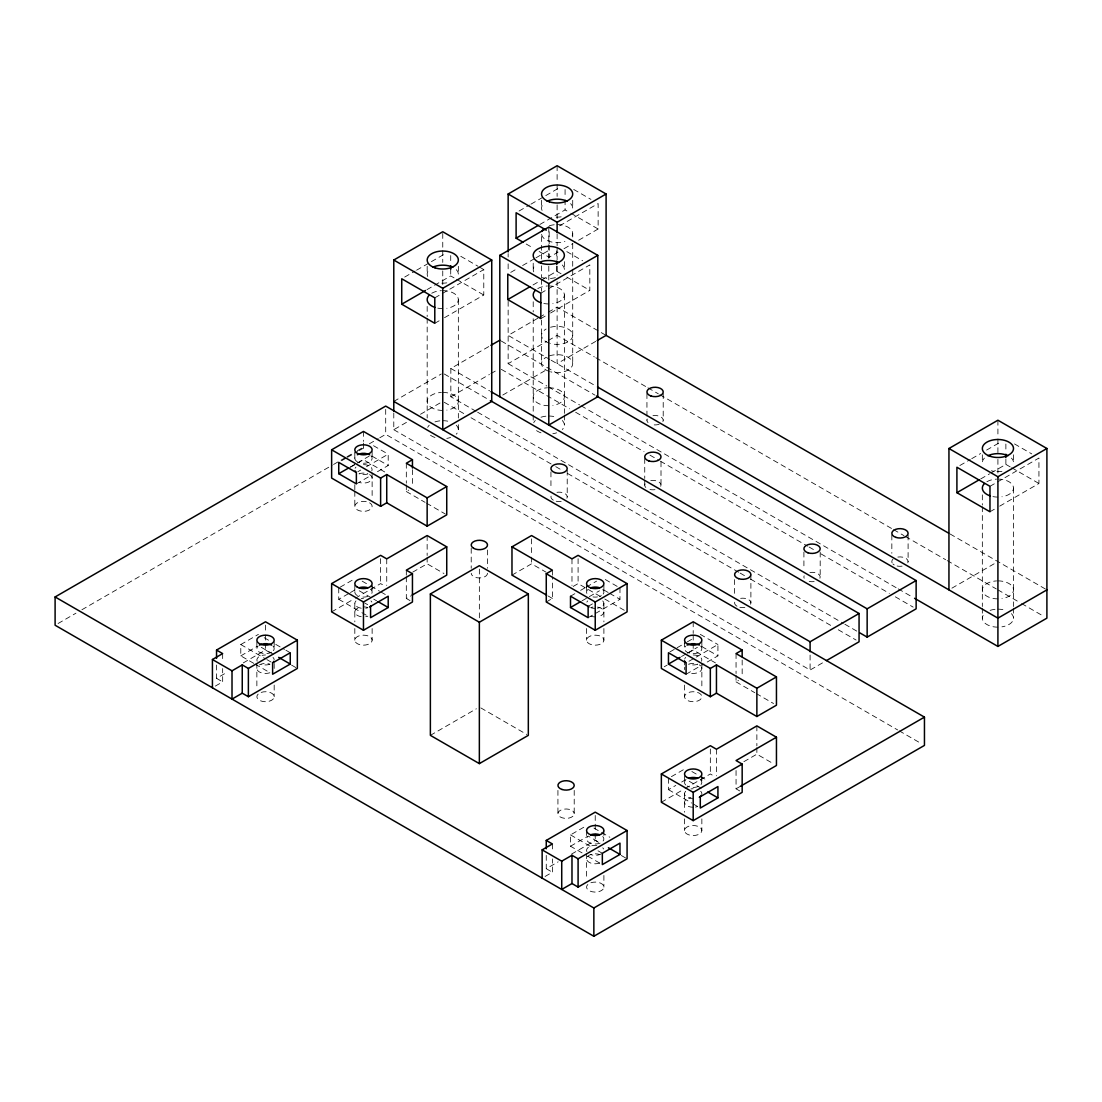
<?xml version="1.0" encoding="UTF-8"?>
<svg xmlns="http://www.w3.org/2000/svg" width="1102" height="1102" viewBox="0 0 1102 1102"><rect width="100%" height="100%" fill="white"/><g stroke="black" fill="none" stroke-linecap="round" stroke-linejoin="round"><path stroke-width="0.75" stroke-dasharray="5 3.75" d="M404.709 277.043L415.096 271.051M416.584 270.197L429.945 262.483M431.419 261.629L446.269 253.061M519.07 211.019L529.456 205.027M530.944 204.159L544.305 196.459M545.793 195.591L560.629 187.023M426.97 289.647L450.718 275.941L455.03 278.42M539.856 224.477L565.078 209.903L569.39 212.397M434.794 297.843L440.731 294.427M442.219 293.559L483.778 269.577L483.778 295.019L442.219 319.015M559.554 225.827L598.138 203.539L598.138 228.996L574.39 242.702M510.749 272.387L516.686 268.957M522.623 265.527L534.498 258.667M535.971 257.813L550.821 249.245M434.794 323.299L440.731 319.869M539.098 251.463L549.168 257.276L558.067 252.124M564.004 248.708L572.916 243.556M533.01 284.977L540.435 280.693M541.909 279.839L556.758 271.271L561.07 273.764M540.834 293.187L546.771 289.757M548.259 288.903L589.818 264.907L589.818 290.349L548.259 314.345M393.786 401.417L441.268 373.991M476.119 411.349L450.842 396.748L450.842 368.467L489.426 346.193M537.831 318.244L508.146 335.394L549.829 359.459M539.319 317.39L546.73 313.106M548.217 312.252L557.116 307.114L606.1 335.394M540.834 318.63L546.771 315.2M58.075 623.512L75.955 613.194M81.906 609.75L332.088 465.306M333.575 464.452L339.54 461.008M341.028 460.154L345.491 457.578M346.978 456.71L355.918 451.558M357.406 450.69L363.357 447.26M369.322 443.817L378.248 438.651M379.749 437.797L385.7 434.353L897.662 729.937M393.786 413.057L393.786 429.697L407.134 421.983M420.496 414.269L441.268 402.271M450.842 396.748L489.426 374.473M490.913 373.619L496.85 370.189M508.146 301.314L508.146 363.66L546.73 341.386M548.217 340.532L557.116 335.394L594.336 356.869M341.634 460.719L345.973 458.212M347.419 457.371L357.544 451.517M358.99 450.69L364.79 447.343M350.312 467.014L356.098 463.666M357.544 462.84L369.129 456.145M350.45 467.22L356.235 463.873M357.682 463.047L363.467 459.699L385.728 472.551M357.819 471.725L360.712 470.058M366.498 466.711L388.207 454.189L388.207 465.499L376.622 472.179M502.787 395.039L547.308 369.335M595.714 341.386L557.116 363.66L557.116 281.561M356.373 483.874L370.837 475.527M406.321 484.852L406.321 491.506L408.773 490.101M253.804 663.376L240.787 655.855L240.787 644.546L258.419 634.366M340.201 587.146L353.425 579.514M240.787 655.855L256.945 646.53M338.741 587.986L338.741 599.309L349.017 593.372M350.491 592.518L356.373 589.129M216.543 665.029L216.543 678.336L226.929 672.344M243.253 662.908L265.513 650.056L269.852 652.563M331.633 611.885L353.894 599.033M355.381 598.179L380.617 583.605L385.507 586.443M215.345 686.091L222.659 681.876L222.659 668.57M412.713 572.145L427.149 563.811L443.941 573.508M406.321 576.828L406.321 598.455L410.66 595.962M511.975 575.12L531.563 563.811L546 572.145M546.261 601.995L552.377 598.455L552.377 576.828M573.192 586.443L578.095 583.605L603.331 598.179M570.505 596.196L574.845 593.689M580.63 590.341L584.969 587.834M586.416 587.008L596.554 581.153M582.076 600.824L587.862 597.477M589.308 596.637L599.447 590.796M588.137 606.375L593.923 603.028M588.137 617.685L593.923 614.337M595.369 613.511L619.971 599.309L619.971 587.986M430.372 735.351L476.381 708.779M959.87 465.512L970.256 459.52M971.744 458.666L980.656 453.514M986.593 450.084L999.941 442.384M669.906 651.916L675.691 648.568M677.138 647.728L685.83 642.728M687.276 641.887L694.508 637.714M980.656 478.971L989.555 473.832M991.042 472.965L1005.878 464.397L1010.19 466.89M681.477 656.544L685.83 654.037M687.276 653.197L697.401 647.342M664.244 666.765L667.151 665.098M688.846 652.563L693.199 650.056L715.46 662.908M989.968 486.313L995.905 482.883M997.379 482.029L1038.938 458.033L1038.938 483.489L997.379 507.485M688.984 661.255L694.77 657.908M696.216 657.081L717.925 644.546L717.925 655.855L702.015 665.043M686.091 674.231L700.555 665.883M989.968 511.769L995.905 508.339M736.053 675.223L736.053 681.876L738.492 680.457M393.786 429.697L810.094 670.044L823.456 662.33M951.908 588.165L996.442 562.461M582.076 852.907L570.505 846.226L570.505 834.903L585.203 826.431M671.393 776.662L686.091 768.177M570.505 846.226L588.137 836.046L599.708 842.727M668.459 778.356L668.459 789.666L675.802 785.423M681.683 782.034L686.091 779.486L702.015 788.674M546.261 855.4L546.261 868.707L558.135 861.847M571.483 854.133L595.232 840.427L599.584 842.934M661.352 802.256L683.626 789.39M685.1 788.536L710.335 773.976L715.239 776.8M545.077 876.462L552.377 872.233L552.377 858.926M743.878 761.675L756.867 754.181L773.659 763.879M736.053 770.518L736.053 788.812L740.379 786.318M573.701 189.434L590.947 199.393M1014.501 443.927L1031.747 453.886M570.836 213.223L598.138 228.996M1011.636 467.716L1038.938 483.489M566.814 251.628L582.627 260.761M526.164 243.997L533.354 248.143M566.814 277.084L589.818 290.349M950.131 534.015L1046.9 589.887M460.774 256.298L478.034 266.257M479.466 267.083L483.778 269.577M595.824 357.737L646.447 386.954M647.935 387.821L658.349 393.827M659.836 394.695L892.083 528.767M893.57 529.635L903.984 535.655M905.472 536.509L945.668 559.72M947.155 560.574L996.291 588.936M997.778 589.79L1020.108 602.684M1021.595 603.552L1043.925 616.445M456.462 279.261L483.778 295.019M551.179 360.244L594.488 385.232M501.3 341.055L594.97 395.136M508.146 363.66L546.854 386.017M548.341 386.871L579.597 404.916M581.085 405.784L896.697 587.986M898.185 588.854L913.062 597.449M501.3 369.335L569.693 408.814M575.643 412.258L644.036 451.737M649.987 455.167L658.913 460.319M660.401 461.187L807.587 546.165M809.075 547.019L815.025 550.449M820.976 553.893L889.369 593.372M895.32 596.816L913.159 607.106M450.842 368.467L489.605 390.852M444.244 373.991L488.847 399.75M477.607 412.203L843.361 623.374M844.848 624.228L856.75 631.102M444.244 402.271L465.058 414.297M471.009 417.727L554.265 465.802M555.752 466.656L561.703 470.086M567.654 473.516L738.643 572.241M740.131 573.095L744.58 575.671M750.531 579.101L832.313 626.322M838.25 629.752L856.102 640.055M899.149 730.805L921.479 743.685M373.509 445.704L388.207 454.189M605.273 579.514L618.497 587.146M700.293 634.366L717.925 644.546M372.049 456.159L388.207 465.499M603.813 589.969L608.221 592.518M609.682 593.372L619.971 599.309M701.767 646.53L717.925 655.855M604.805 599.033L627.079 611.885M406.321 491.506L425.083 502.347M426.529 503.173L445.291 514M736.053 681.876L754.815 692.703M756.247 693.544L773.563 703.531M548.052 595.962L552.377 598.455M406.321 598.455L409.999 600.576M736.053 788.812L739.717 790.933M362.159 581.153L369.39 585.327M370.837 586.168L379.529 591.182M380.975 592.022L386.761 595.356M691.877 771.524L699.109 775.698M700.555 776.524L707.801 780.712M359.266 590.796L372.283 598.317M373.73 599.144L376.622 600.824M364.79 603.028L367.682 604.709M338.741 599.309L360.45 611.83M361.897 612.671L369.129 616.845M668.459 789.666L691.615 803.027M693.062 803.868L698.847 807.215M480.844 707.925L526.852 734.483M264.204 637.714L269.99 641.047M275.775 644.394L284.468 649.409M285.914 650.235L290.253 652.742M593.923 828.07L609.847 837.258M261.312 647.342L274.329 654.863M291.562 665.098L297.347 668.446M621.28 855.469L627.079 858.802M240.787 644.546L265.389 658.748M266.836 659.588L272.621 662.922M570.505 834.903L592.215 847.438M598 850.785L602.339 853.292M255.251 664.217L269.728 672.564M587.862 856.24L600.893 863.761M216.543 678.336L222.659 681.876M546.261 868.707L552.377 872.233M1013.509 454.782L1013.509 462.633A15.58 8.995 0 0 0 1011.416 458.129M1013.509 488.09L1013.509 606.513M1013.509 608.18L1013.509 618.153M1005.878 444.037L1005.878 452.523M1005.878 459.314L1005.878 464.397M997.916 420.22L997.916 437.246M997.916 438.954L997.916 452.578M997.916 459.396L997.916 473.02M982.337 454.782L982.337 462.633A15.58 8.995 0 0 1 984.43 458.129M982.337 494.867L982.337 505.047M982.337 506.741L982.337 606.513M982.337 608.18L982.337 618.153M908.103 534.993L908.103 561.607M891.835 534.993L891.835 553.287M820.191 552.061L820.191 577.021M810.094 655.084L810.094 670.044M803.909 552.061L803.909 568.701M756.867 725.901L756.867 745.861M756.867 747.528L756.867 754.181M750.889 574.61L750.889 602.89M742.169 660.043L742.169 676.669M736.053 653.596L736.053 673.556M734.607 579.597L734.607 594.57M716.452 749.236L716.452 775.849M710.335 749.016L710.335 773.976M701.85 641.86L701.85 648.651M701.85 663.349L701.85 688.406M701.85 775.67L701.85 782.461M701.85 818.882L701.85 830.522A8.664 5 0 0 1 688.86 834.861A8.664 5 0 0 1 688.86 826.197A8.664 5 0 0 1 701.85 830.522M693.199 621.79L693.199 633.43M693.199 635.096L693.199 641.75M693.199 643.403L693.199 650.056M684.535 641.86L684.535 648.651M684.535 659.96L684.535 668.446M684.535 685.072L684.535 696.712M684.535 775.67L684.535 782.461M684.535 793.771L684.535 812.229M684.535 818.882L684.535 830.522M663.211 393.607L663.211 420.22M661.007 461.834L661.007 485.114M646.943 393.607L646.943 420.22M644.739 458.501L644.739 478.461M644.739 480.128L644.739 485.114M603.896 585.3L603.896 592.091M603.896 603.4L603.896 621.872M603.896 628.526L603.896 640.166A8.664 5 0 0 1 590.906 644.491A8.664 5 0 0 1 590.906 635.84A8.664 5 0 0 1 603.896 640.166M603.896 830.522L603.896 839.008M603.896 875.443L603.896 887.082M595.232 815.466L595.232 832.106M595.232 833.773L595.232 840.427M586.581 585.3L586.581 592.091M586.581 628.526L586.581 640.166M586.581 830.522L586.581 839.008M586.581 853.719L586.581 878.762M578.095 558.659L578.095 583.605M574.211 790.396L574.211 813.689A8.141 4.697 0 0 1 562.006 817.753A8.141 4.697 0 0 1 562.006 809.612A8.141 4.697 0 0 1 574.211 813.689M572.709 200.288L572.709 208.14M572.709 233.583L572.709 236.985M572.709 243.762L572.709 267.524M572.709 269.219L572.709 363.66M571.979 558.866L571.979 585.479M567.213 470.237L567.213 496.85M565.078 189.544L565.078 198.029M565.078 199.724L565.078 209.903M564.376 261.642L564.376 269.494M564.376 294.95L564.376 413.388M564.376 415.041L564.376 425.028M557.929 790.396L557.929 813.689M557.116 165.727L557.116 182.753M557.116 184.461L557.116 196.39M557.116 204.903L557.116 220.235M557.116 233.858L557.116 245.787M557.116 247.495L557.116 259.755M557.116 266.229L557.116 275.087M556.758 250.912L556.758 259.397M556.758 266.174L556.758 271.271M552.377 570.175L552.377 575.161M552.377 843.953L552.377 852.273M550.945 471.904L550.945 488.53M549.168 231.819L549.168 243.694M549.168 245.402L549.168 257.276M548.796 227.081L548.796 259.452M548.796 266.271L548.796 281.602M541.537 200.288L541.537 208.14M541.537 259.039L541.537 233.583A15.58 8.995 0 0 0 564.913 241.379M541.537 265.83L541.537 277.704M541.537 279.398L541.537 291.272M541.537 320.117L541.537 363.66M533.216 263.213L533.216 269.494M533.216 301.741L533.216 311.921M533.216 318.698L533.216 413.388M533.216 415.041L533.216 423.361M531.563 538.864L531.563 555.504M531.563 557.157L531.563 563.811M508.146 253.625L508.146 257.028M508.146 263.846L508.146 272.359M487.497 549.967L487.497 568.274M479.356 569.087L479.356 618.484M471.215 548.314L471.215 568.274M458.349 266.312L458.349 274.164M458.349 299.62L458.349 418.044M458.349 424.697L458.349 429.697M450.718 255.568L450.718 264.053M450.718 269.15L450.718 275.941M442.756 233.459L442.756 248.79M442.756 250.485L442.756 262.414M442.756 270.927L442.756 284.564M427.177 266.312L427.177 274.164M427.177 306.397L427.177 316.577M427.177 318.285L427.177 418.044M427.149 535.544L427.149 555.504M427.149 557.157L427.149 563.811M412.451 469.672L412.451 486.313M406.321 463.239L406.321 483.199M406.321 570.175L406.321 575.161M386.733 558.866L386.733 585.479M385.7 409.407L385.7 434.353M380.617 558.659L380.617 583.605M372.132 451.503L372.132 458.28M372.132 472.992L372.132 498.035M372.132 585.3L372.132 592.091M372.132 628.526L372.132 640.166A8.664 5 0 0 1 359.142 644.491A8.664 5 0 0 1 359.142 635.84A8.664 5 0 0 1 372.132 640.166M363.467 431.419L363.467 441.406M363.467 443.059L363.467 451.379M354.816 453.197L354.816 458.28M354.816 484.728L354.816 489.729M354.816 491.382L354.816 506.355M354.816 585.3L354.816 592.091M354.816 603.4L354.816 621.872M354.816 628.526L354.816 640.166M274.178 641.86L274.178 648.651M274.178 668.446L274.178 659.96A8.664 5 0 0 0 273.02 657.453M274.178 685.072L274.178 696.712M265.513 625.11L265.513 633.43M265.513 635.096L265.513 641.75M265.513 643.403L265.513 650.056M256.862 641.86L256.862 648.651M256.862 663.349L256.862 688.406M222.659 653.596L222.659 661.916M456.256 425.193A15.58 8.995 0 0 1 456.256 434.188M450.553 437.48A15.58 8.995 0 0 1 446.792 438.389M434.973 437.48A15.58 8.995 0 0 1 429.257 434.188M427.7 427.369A15.58 8.995 0 0 1 429.257 425.193M434.973 421.901A15.58 8.995 0 0 1 441.406 420.73M442.756 420.688A15.58 8.995 0 0 1 450.553 421.901M740.64 598.345A8.141 4.697 0 0 1 749.208 600.025A8.141 4.697 0 0 1 749.801 605.232M744.856 607.422A8.141 4.697 0 0 1 738.684 606.954M736.99 606.21A8.141 4.697 0 0 1 734.882 601.678M556.978 492.318A8.141 4.697 0 0 1 565.533 493.985A8.141 4.697 0 0 1 566.125 499.206M561.193 501.396A8.141 4.697 0 0 1 555.009 500.914M553.328 500.17A8.141 4.697 0 0 1 551.22 495.638M442.756 392.422A15.58 8.995 0 0 1 458.212 400.246A15.58 8.995 0 0 1 446.792 410.109M442.756 410.412A15.58 8.995 0 0 1 427.19 401.803A15.58 8.995 0 0 1 441.406 392.45M442.756 290.625A15.58 8.995 0 0 1 458.212 298.435A15.58 8.995 0 0 1 446.792 308.312M442.756 308.615A15.58 8.995 0 0 1 436.172 307.775M431.736 293.256A15.58 8.995 0 0 1 441.406 290.652M456.256 269.673A15.58 8.995 0 0 1 457.812 276.492M446.792 282.856A15.58 8.995 0 0 1 438.72 282.856M427.7 276.492A15.58 8.995 0 0 1 429.257 269.673M697.525 692.387A8.664 5 0 0 1 698.158 700.817A8.664 5 0 0 1 684.673 697.594A8.664 5 0 0 1 695.431 691.891M590.906 882.757A8.664 5 0 0 1 603.868 886.642A8.664 5 0 0 1 592.27 891.78A8.664 5 0 0 1 589.115 883.542M369.597 502.815A8.664 5 0 0 1 366.429 511.052A8.664 5 0 0 1 354.844 505.914A8.664 5 0 0 1 367.806 502.03M261.188 692.387A8.664 5 0 0 1 274.136 696.285A8.664 5 0 0 1 262.551 701.409A8.664 5 0 0 1 259.397 693.186M487.497 573.26A8.141 4.697 0 0 1 479.356 577.958A8.141 4.697 0 0 1 471.215 573.26M697.525 806.581A8.664 5 0 0 1 695.431 807.077M693.199 807.243A8.664 5 0 0 1 684.604 802.903A8.664 5 0 0 1 690.954 797.421M599.571 863.128A8.664 5 0 0 1 586.581 858.802A8.664 5 0 0 1 599.571 854.477M269.838 672.771A8.664 5 0 0 1 260.251 672.413A8.664 5 0 0 1 257.152 667.151M259.397 664.905A8.664 5 0 0 1 269.838 664.107M701.561 667.151A8.664 5 0 0 1 698.461 672.413A8.664 5 0 0 1 688.86 672.771M684.824 669.74A8.664 5 0 0 1 684.824 667.151M688.86 664.107A8.664 5 0 0 1 697.525 664.107M699.315 664.905A8.664 5 0 0 1 700.693 665.939M597.477 607.064A8.664 5 0 0 1 603.896 611.885A8.664 5 0 0 1 597.477 616.721M595.232 616.886A8.664 5 0 0 1 590.906 616.211M590.906 607.56A8.664 5 0 0 1 593 607.064M367.806 616.211A8.664 5 0 0 1 365.712 616.721M361.236 616.721A8.664 5 0 0 1 354.816 611.885A8.664 5 0 0 1 361.236 607.064M363.467 606.885A8.664 5 0 0 1 367.806 607.56M369.597 474.549A8.664 5 0 0 1 370.341 481.119A8.664 5 0 0 1 359.142 482.414M359.142 473.75A8.664 5 0 0 1 367.806 473.75M602.739 600.907A8.664 5 0 0 1 597.477 608.235M595.232 608.4A8.664 5 0 0 1 590.906 607.739M586.87 602.105A8.664 5 0 0 1 587.738 600.907M602.739 589.598A8.664 5 0 0 1 602.739 594.598M601.361 595.631A8.664 5 0 0 1 599.571 596.416M597.477 596.926A8.664 5 0 0 1 593 596.926M586.87 593.386A8.664 5 0 0 1 587.738 589.598M601.361 853.857A8.664 5 0 0 1 590.906 854.656M586.87 851.612A8.664 5 0 0 1 597.477 845.496M602.739 847.824A8.664 5 0 0 1 603.607 849.022M602.739 836.514A8.664 5 0 0 1 595.232 844.008A8.664 5 0 0 1 587.738 836.514M693.199 654.96A8.664 5 0 0 1 701.561 661.255M697.525 664.286A8.664 5 0 0 1 688.86 664.286M684.824 658.665A8.664 5 0 0 1 685.692 657.453M700.693 646.144A8.664 5 0 0 1 693.199 653.651A8.664 5 0 0 1 685.692 646.144M367.806 607.739A8.664 5 0 0 1 365.712 608.235M361.236 608.235A8.664 5 0 0 1 355.974 600.907M361.236 598.579A8.664 5 0 0 1 363.467 598.4M370.975 600.907A8.664 5 0 0 1 371.829 602.105M367.806 596.416A8.664 5 0 0 1 361.236 596.926M357.351 595.631A8.664 5 0 0 1 355.974 589.598M370.975 589.598A8.664 5 0 0 1 371.829 593.386M693.199 798.771A8.664 5 0 0 1 685.692 791.264M690.954 788.936A8.664 5 0 0 1 693.199 788.77M700.693 791.264A8.664 5 0 0 1 701.85 793.771M700.693 779.954A8.664 5 0 0 1 698.461 786.415A8.664 5 0 0 1 687.069 785.988M685.692 784.955A8.664 5 0 0 1 685.692 779.954M363.467 464.603A8.664 5 0 0 1 371.829 470.885M367.806 473.929A8.664 5 0 0 1 359.142 473.929M355.106 468.295A8.664 5 0 0 1 355.974 467.096M370.975 455.787A8.664 5 0 0 1 369.597 461.821A8.664 5 0 0 1 359.142 462.62M357.351 461.821A8.664 5 0 0 1 355.974 455.787M269.838 664.286A8.664 5 0 0 1 261.188 664.286M257.152 661.255A8.664 5 0 0 1 265.513 654.96M273.02 646.144A8.664 5 0 0 1 273.02 651.144M271.643 652.177A8.664 5 0 0 1 260.251 652.618A8.664 5 0 0 1 258.02 646.144M549.333 355.877A15.58 8.995 0 0 1 572.696 363.274A15.58 8.995 0 0 1 550.532 371.815M549.333 371.457A15.58 8.995 0 0 1 546.096 357.31M1011.416 613.662A15.58 8.995 0 0 1 1001.952 626.845M997.916 627.162A15.58 8.995 0 0 1 984.43 613.662M990.133 610.37A15.58 8.995 0 0 1 996.566 609.199M997.916 609.158A15.58 8.995 0 0 1 1005.713 610.37M897.854 557.061A8.141 4.697 0 0 1 907.828 562.819M902.07 566.139A8.141 4.697 0 0 1 895.898 565.67M894.218 564.927A8.141 4.697 0 0 1 892.923 563.948M892.11 562.819A8.141 4.697 0 0 1 892.923 559.251M652.976 415.674A8.141 4.697 0 0 1 661.531 417.355A8.141 4.697 0 0 1 662.123 422.576M659.148 424.284A8.141 4.697 0 0 1 652.976 424.752M648.031 422.576A8.141 4.697 0 0 1 647.218 419.008M550.532 327.239A15.58 8.995 0 0 1 572.709 335.394A15.58 8.995 0 0 1 550.532 343.548M549.333 343.177A15.58 8.995 0 0 1 546.096 329.03M997.916 580.878A15.58 8.995 0 0 1 1013.372 588.702A15.58 8.995 0 0 1 1001.952 598.579M997.916 598.882A15.58 8.995 0 0 1 982.35 590.273A15.58 8.995 0 0 1 996.566 580.919M997.916 479.081A15.58 8.995 0 0 1 1013.372 486.905A15.58 8.995 0 0 1 1001.952 496.768M997.916 497.085A15.58 8.995 0 0 1 991.332 496.231M986.896 481.726A15.58 8.995 0 0 1 996.566 479.122M1001.952 471.325A15.58 8.995 0 0 1 995.216 471.491M993.894 471.325A15.58 8.995 0 0 1 991.332 470.788M557.116 224.588A15.58 8.995 0 0 1 572.172 235.924M549.333 225.8A15.58 8.995 0 0 1 555.766 224.629M570.616 203.636A15.58 8.995 0 0 1 572.172 210.468M561.152 216.832A15.58 8.995 0 0 1 553.094 216.832M542.074 210.468A15.58 8.995 0 0 1 543.63 203.636M562.295 420.523A15.58 8.995 0 0 1 562.295 429.532M556.593 432.824A15.58 8.995 0 0 1 552.832 433.72M540.999 432.824A15.58 8.995 0 0 1 535.297 429.532M533.74 422.7A15.58 8.995 0 0 1 535.297 420.523M540.999 417.231A15.58 8.995 0 0 1 547.446 416.06M548.796 416.033A15.58 8.995 0 0 1 556.593 417.231M809.942 572.475A8.141 4.697 0 0 1 819.916 578.233M814.158 581.553A8.141 4.697 0 0 1 807.986 581.085M804.184 578.233A8.141 4.697 0 0 1 804.184 575.795M650.772 480.582A8.141 4.697 0 0 1 660.732 486.326M654.974 489.66A8.141 4.697 0 0 1 647.122 488.434M645.827 487.47A8.141 4.697 0 0 1 645.014 483.902M548.796 387.752A15.58 8.995 0 0 1 564.252 395.577A15.58 8.995 0 0 1 552.832 405.44M548.796 405.743A15.58 8.995 0 0 1 533.23 397.147A15.58 8.995 0 0 1 547.446 387.78M548.796 285.955A15.58 8.995 0 0 1 564.252 293.779A15.58 8.995 0 0 1 552.832 303.642M548.796 303.945A15.58 8.995 0 0 1 542.212 303.105M537.776 288.586A15.58 8.995 0 0 1 547.446 285.983M562.295 265.003A15.58 8.995 0 0 1 563.852 271.836M555.38 277.649A15.58 8.995 0 0 1 546.082 278.365M544.76 278.186A15.58 8.995 0 0 1 542.212 277.649M533.74 271.836A15.58 8.995 0 0 1 535.297 265.003"/><path stroke-width="1.5" d="M393.786 260.031L442.756 231.751L491.74 260.031L491.74 401.417L442.756 429.697L442.756 288.311L393.786 260.031L393.786 411.39M508.146 251.917L508.146 194.007L557.116 165.727L606.1 194.007L606.1 335.394L597.201 340.532M401.734 304.207L434.794 323.299L434.794 297.843L401.734 278.765L401.734 304.207L425.482 290.501M546.289 230.166L516.108 212.741L516.108 238.184L538.368 225.331M442.756 288.311L491.74 260.031M499.812 255.361L548.796 227.081L597.78 255.361L597.78 396.748L548.796 425.028L548.796 283.641L499.812 255.361L499.812 396.748M508.146 194.007L557.116 222.273L606.1 194.007M507.774 299.551L540.834 318.63L540.834 293.187L507.774 274.095L507.774 299.551L530.034 286.699M548.796 283.641L597.78 255.361M55.1 596.953L385.7 406.087L924.454 717.126L924.454 745.407L593.854 936.273L55.1 625.233L55.1 596.953L593.854 907.993L924.454 717.126M490.913 345.339L499.812 340.201M412.451 459.699L406.321 463.239L446.737 486.561L446.737 514.841L427.149 526.15L386.733 502.815L380.617 506.355L331.633 478.075L331.633 449.795L363.467 431.419L412.451 459.699L412.451 468.019M338.741 473.695L356.373 483.874L356.373 472.565L338.741 462.385L338.741 473.695L348.866 467.854M331.633 449.795L380.617 478.075L386.733 474.549L427.149 497.87L446.737 486.561M216.543 658.376L216.543 650.056L265.513 621.79L297.347 640.166L297.347 668.446L248.377 696.712L242.247 693.186L232.012 699.095L232.012 670.815L212.424 659.506L212.424 687.786M446.737 546.854L406.321 570.175L412.451 573.715L412.451 601.995L363.467 630.261L331.633 611.885L331.633 583.605L380.617 555.339L386.733 558.866L427.149 535.544L446.737 546.854L446.737 575.12L412.093 595.121M212.424 659.506L222.659 653.596L216.543 650.056M232.012 670.815L242.247 664.905L248.377 668.446L297.347 640.166M331.633 583.605L363.467 601.995L412.451 573.715M290.253 664.051L272.621 674.231L272.621 662.922L290.253 652.742L290.253 664.051L278.668 657.371M388.207 607.505L370.575 617.685L370.575 606.375L388.207 596.196L388.207 607.505L378.082 601.651M430.372 593.964L479.356 565.684L528.326 593.964L528.326 735.351L479.356 763.617L430.372 735.351L430.372 593.964L479.356 622.231L528.326 593.964M511.975 546.854L531.563 535.544L571.979 558.866L578.095 555.339L627.079 583.605L627.079 611.885L595.232 630.261L546.261 601.995L546.261 573.715L552.377 570.175L511.975 546.854L511.975 575.12L546.606 595.121M570.505 607.505L588.137 617.685L588.137 606.375L570.505 596.196L570.505 607.505L580.63 601.651M546.261 573.715L595.232 601.995L627.079 583.605M948.946 589.887L948.946 448.5L997.916 420.22L1046.9 448.5L1046.9 618.153L997.916 646.433L914.55 598.303M742.169 650.056L736.053 653.596L776.455 676.917L776.455 705.197L756.867 716.507L716.452 693.186L710.335 696.712L661.352 668.446L661.352 640.166L693.199 621.79L742.169 650.056L742.169 656.709M956.908 492.677L989.968 511.769L989.968 486.313L956.908 467.234L956.908 492.677L979.168 479.825M668.459 664.051L686.091 674.231L686.091 662.922L668.459 652.742L668.459 664.051L680.03 657.371M948.946 448.5L997.916 476.767L1046.9 448.5M661.352 640.166L710.335 668.446L716.452 664.905L756.867 688.24L776.455 676.917M393.786 401.417L810.094 641.763L859.064 613.497L859.064 641.777L826.417 660.621M490.982 391.651L867.15 608.827L916.134 580.547L916.134 608.827L867.15 637.108L859.712 632.81M546.261 848.747L546.261 840.427L595.232 812.146L627.079 830.522L627.079 858.802L578.095 887.082L571.979 883.542L561.731 889.452L561.731 861.172L542.143 849.862L542.143 878.142M776.455 737.21L736.053 760.545L742.169 764.072L742.169 792.352L693.199 820.632L661.352 802.256L661.352 773.976L710.335 745.696L716.452 749.236L756.867 725.901L776.455 737.21L776.455 765.491L740.379 786.318M542.143 849.862L552.377 843.953L546.261 840.427M561.731 861.172L571.979 855.262L578.095 858.802L627.079 830.522M661.352 773.976L693.199 792.352L742.169 764.072M1046.9 589.887L997.916 618.153L597.463 386.954M619.971 854.422L602.339 864.602L602.339 853.292L619.971 843.113L619.971 854.422L608.4 847.741M717.925 797.862L700.293 808.042L700.293 796.732L717.925 786.553L717.925 797.862L707.801 792.021M516.108 238.184L523.285 242.33M606.252 335.476L948.643 533.161M596.457 395.99L916.134 580.547M490.335 400.605L859.064 613.497M1005.878 454.217L1005.878 457.619M997.916 476.767L997.916 646.433M867.15 608.827L867.15 637.108M810.094 641.763L810.094 651.75M756.867 688.24L756.867 716.507M716.452 664.905L716.452 693.186M710.335 668.446L710.335 696.712M693.199 792.352L693.199 820.632M595.232 601.995L595.232 630.261M593.854 907.993L593.854 936.273M578.095 858.802L578.095 887.082M571.979 855.262L571.979 883.542M557.116 222.273L557.116 232.494M556.758 261.091L556.758 264.48M479.356 622.231L479.356 763.617M450.718 265.761L450.718 269.15M427.149 497.87L427.149 526.15M386.733 474.549L386.733 502.815M380.617 478.075L380.617 506.355M363.467 601.995L363.467 630.261M248.377 668.446L248.377 696.712M242.247 664.905L242.247 693.186M434.973 307.403A15.58 8.995 0 0 1 429.257 295.116M432.742 267.276A15.58 8.995 0 0 1 452.784 267.276M589.115 606.94A8.664 5 0 0 1 587.738 605.907M590.906 587.765A8.664 5 0 0 1 599.571 587.765M590.906 834.682A8.664 5 0 0 1 599.571 834.682M685.692 662.454A8.664 5 0 0 1 684.824 661.255M687.069 645.111A8.664 5 0 0 1 699.315 645.111M370.975 605.907A8.664 5 0 0 1 369.597 606.94M359.142 587.765A8.664 5 0 0 1 367.806 587.765M701.561 795.065A8.664 5 0 0 1 699.315 797.297M688.86 778.122A8.664 5 0 0 1 697.525 778.122M355.974 472.097A8.664 5 0 0 1 355.106 470.885M357.351 454.754A8.664 5 0 0 1 369.597 454.754M273.875 661.255A8.664 5 0 0 1 273.02 662.454M259.397 645.111A8.664 5 0 0 1 271.643 645.111M990.133 495.872A15.58 8.995 0 0 1 984.43 483.585M987.902 455.746A15.58 8.995 0 0 1 1007.944 455.746M542.074 231.255A15.58 8.995 0 0 1 543.63 229.092M547.102 201.253A15.58 8.995 0 0 1 567.144 201.253M540.999 302.747A15.58 8.995 0 0 1 535.297 290.446M538.782 262.607A15.58 8.995 0 0 1 558.81 262.607M555.009 472.648A8.141 4.697 0 0 0 567.213 468.57A8.141 4.697 0 0 0 555.009 464.507A8.141 4.697 0 0 0 555.009 472.648M738.684 578.688A8.141 4.697 0 0 0 750.889 574.61A8.141 4.697 0 0 0 738.684 570.547A8.141 4.697 0 0 0 738.684 578.688M434.973 267.814A15.58 8.995 0 0 0 458.349 260.031A15.58 8.995 0 0 0 434.973 252.234A15.58 8.995 0 0 0 434.973 267.814M473.598 548.3A8.141 4.697 0 0 0 487.222 546.193A8.141 4.697 0 0 0 477.249 540.448A8.141 4.697 0 0 0 473.598 548.3M562.006 789.473A8.141 4.697 0 0 0 574.211 785.409A8.141 4.697 0 0 0 562.006 781.346A8.141 4.697 0 0 0 562.006 789.473M590.906 587.945A8.664 5 0 0 0 603.896 583.605A8.664 5 0 0 0 590.906 579.28A8.664 5 0 0 0 590.906 587.945M590.906 834.861A8.664 5 0 0 0 603.896 830.522A8.664 5 0 0 0 590.906 826.197A8.664 5 0 0 0 590.906 834.861M688.86 644.491A8.664 5 0 0 0 701.85 640.166A8.664 5 0 0 0 688.86 635.84A8.664 5 0 0 0 688.86 644.491M357.351 587.146A8.664 5 0 0 0 371.829 584.9A8.664 5 0 0 0 361.236 578.784A8.664 5 0 0 0 357.351 587.146M687.069 777.502A8.664 5 0 0 0 701.561 775.271A8.664 5 0 0 0 690.954 769.141A8.664 5 0 0 0 687.069 777.502M359.142 454.134A8.664 5 0 0 0 372.132 449.795A8.664 5 0 0 0 359.142 445.47A8.664 5 0 0 0 359.142 454.134M261.188 644.491A8.664 5 0 0 0 274.178 640.166A8.664 5 0 0 0 261.188 635.84A8.664 5 0 0 0 261.188 644.491M651.006 396.017A8.141 4.697 0 0 0 663.211 391.94A8.141 4.697 0 0 0 651.006 387.876A8.141 4.697 0 0 0 651.006 396.017M895.898 537.39A8.141 4.697 0 0 0 908.103 533.327A8.141 4.697 0 0 0 895.898 529.263A8.141 4.697 0 0 0 895.898 537.39M990.133 456.283A15.58 8.995 0 0 0 1013.509 448.5A15.58 8.995 0 0 0 990.133 440.704A15.58 8.995 0 0 0 990.133 456.283M549.333 201.79A15.58 8.995 0 0 0 572.709 194.007A15.58 8.995 0 0 0 549.333 186.21A15.58 8.995 0 0 0 549.333 201.79M648.803 460.911A8.141 4.697 0 0 0 661.007 456.834A8.141 4.697 0 0 0 648.803 452.77A8.141 4.697 0 0 0 648.803 460.911M807.986 552.805A8.141 4.697 0 0 0 820.191 548.741A8.141 4.697 0 0 0 807.986 544.663A8.141 4.697 0 0 0 807.986 552.805M540.999 263.158A15.58 8.995 0 0 0 564.376 255.361A15.58 8.995 0 0 0 540.999 247.564A15.58 8.995 0 0 0 540.999 263.158"/></g></svg>
